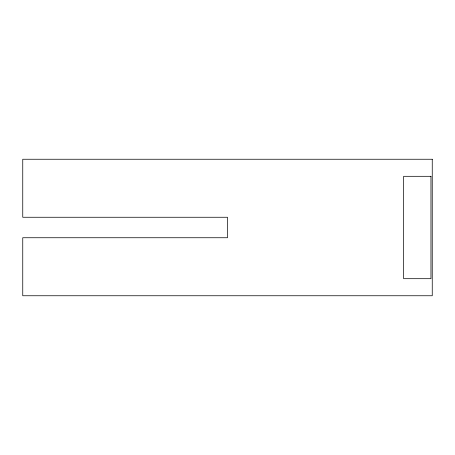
<?xml version="1.0" encoding="UTF-8"?>
<svg xmlns="http://www.w3.org/2000/svg" width="455" height="455" viewBox="0 0 455 455"><rect width="100%" height="100%" fill="white"/><g stroke="black" fill="none" stroke-linecap="round" stroke-linejoin="round"><path stroke-width="0.68" d="M432.25 159.25L22.75 159.25L22.75 217.262L227.5 217.262L227.5 237.737L22.75 237.737L22.75 295.75L432.25 295.75L432.25 159.25M430.959 176.312L403.659 176.312L403.659 278.688L430.959 278.688L430.959 176.312"/></g></svg>
